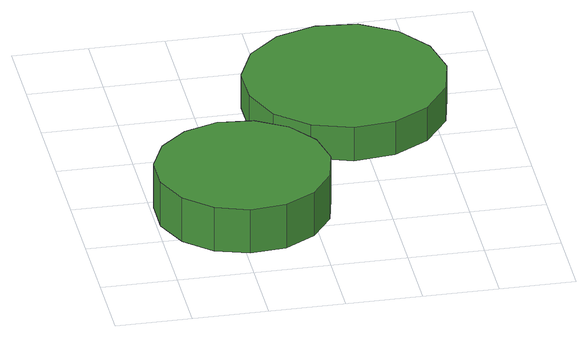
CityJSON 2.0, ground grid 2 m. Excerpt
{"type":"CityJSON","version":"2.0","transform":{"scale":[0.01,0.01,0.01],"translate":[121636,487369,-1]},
"CityObjects":{
"tree1":{"type":"SolitaryVegetationObject","attributes":{"function":"something"},"geometry":[{"type":"MultiSurface","lod":"1","boundaries":[[[0,1,2,3,4,5,6,7,8,9,10,11,12,13,14]],[[15,16,17,18,19,20,21,22,23,24,25,26,27,28,29]],[[0,29,28,1]],[[1,28,27,2]],[[2,27,26,3]],[[3,26,25,4]],[[4,25,24,5]],[[5,24,23,6]],[[6,23,22,7]],[[7,22,21,8]],[[8,21,20,9]],[[9,20,19,10]],[[10,19,18,11]],[[11,18,17,12]],[[12,17,16,13]],[[13,16,15,14]],[[14,15,29,0]]]}]},
"tree2":{"type":"SolitaryVegetationObject","attributes":{"function":"something"},"geometry":[{"type":"MultiSurface","lod":"1","boundaries":[[[30,31,32,33,34,35,36,37,38,39,40,41,42,43,44]],[[45,46,47,48,49,50,51,52,53,54,55,56,57,58,59]],[[30,59,58,31]],[[31,58,57,32]],[[32,57,56,33]],[[33,56,55,34]],[[34,55,54,35]],[[35,54,53,36]],[[36,53,52,37]],[[37,52,51,38]],[[38,51,50,39]],[[39,50,49,40]],[[40,49,48,41]],[[41,48,47,42]],[[42,47,46,43]],[[43,46,45,44]],[[44,45,59,30]]]}]}
},
"vertices":[
[462,325,206],[442,418,206],[386,495,206],[304,543,206],[209,553,206],[119,523,206],[48,460,206],[9,373,206],[9,278,206],[48,191,206],[119,127,206],[209,98,206],[304,108,206],[386,155,206],[442,232,206],[442,232,78],[386,155,78],[304,108,78],[209,98,78],[119,127,78],[48,191,78],[9,278,78],[9,373,78],[48,460,78],[119,523,78],[209,553,78],[304,543,78],[386,495,78],[442,418,78],[462,325,78],
[849,768,180],[826,876,180],[761,965,180],[666,1021,180],[556,1032,180],[451,998,180],[368,924,180],[324,823,180],[324,713,180],[368,612,180],[451,538,180],[556,504,180],[666,515,180],[761,570,180],[826,660,180],[826,660,82],[761,570,82],[666,515,82],[556,504,82],[451,538,82],[368,612,82],[324,713,82],[324,823,82],[368,924,82],[451,998,82],[556,1032,82],[666,1021,82],[761,965,82],[826,876,82],[849,768,82]
]}
